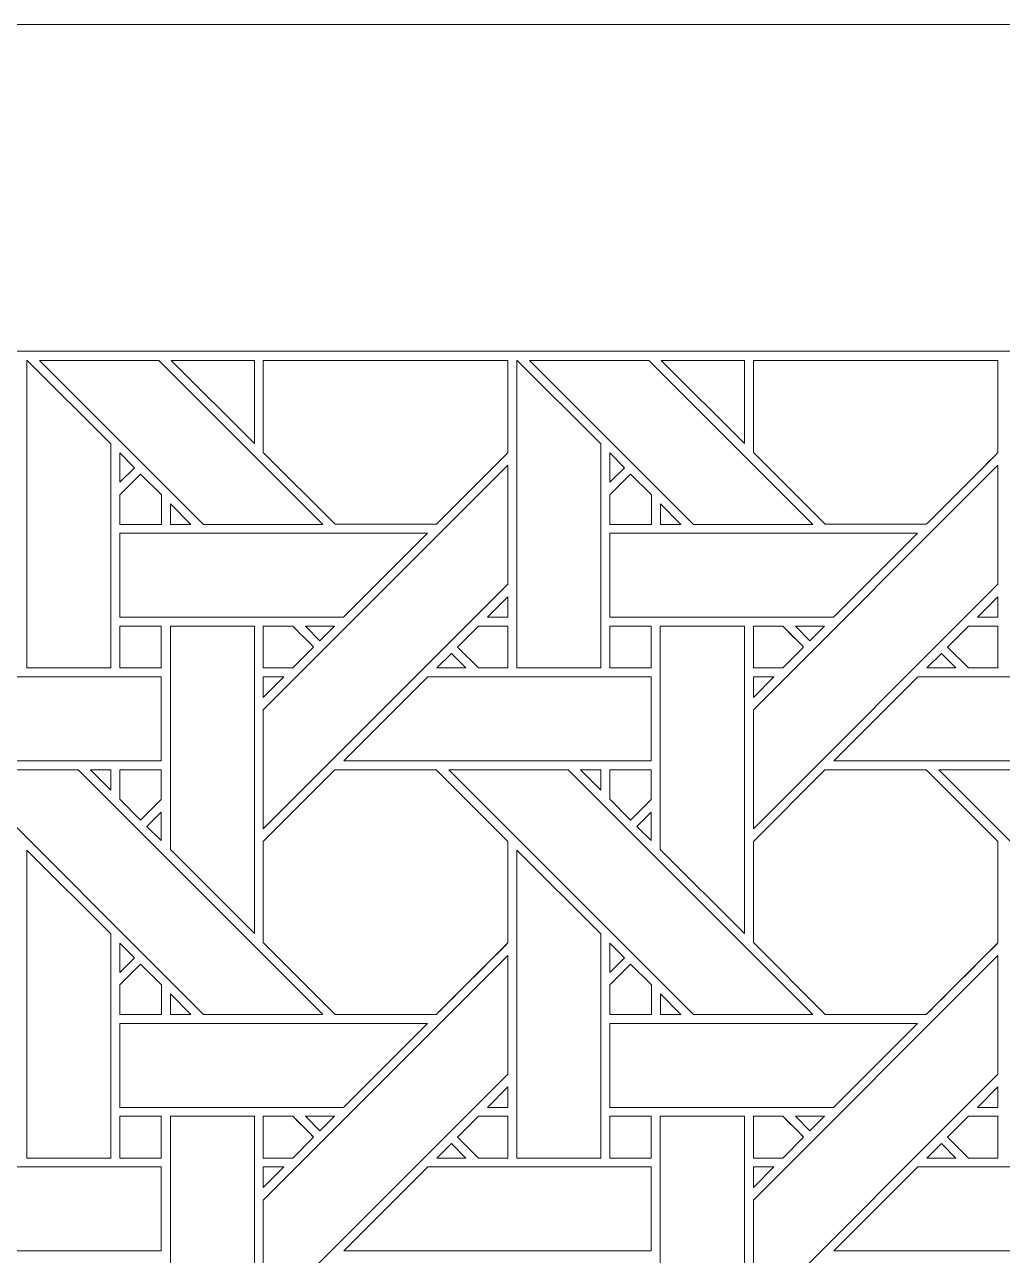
# Model space of a CAD drawing. Header units: inches. Extents: x 7.4 to 17.4, y 4.1 to 14.1.
# Drawn here: x 13.107 to 15, y 11.712 to 14.095 of the extents above; entities that cross this region are included whole.
import ezdxf

# ---------------------------------------------------------------- set-up
doc = ezdxf.new("R2010")
doc.units = ezdxf.units.IN
doc.header["$MEASUREMENT"] = 0
doc.layers.add('Design', color=7, linetype='Continuous', lineweight=0)

msp = doc.modelspace()

# ---------------------------------------------------------------- linework, layer by layer
at = {"layer": 'Design'}
for points, knots in [([(7.3829, 14.0948), (7.3829, 14.0948), (7.3829, 4.0948), (7.3829, 4.0948), (7.3829, 4.0948), (17.3829, 4.0948), (17.3829, 4.0948), (17.3829, 4.0948), (17.3829, 14.0948), (17.3829, 14.0948), (17.3829, 14.0948), (7.3829, 14.0948), (7.3829, 14.0948)], [0, 0, 0, 0, 1, 1, 1, 2, 2, 2, 3, 3, 3, 4, 4, 4, 4]), ([(8.0149, 13.4627), (8.0149, 13.4627), (8.0149, 4.7268), (8.0149, 4.7268), (8.0149, 4.7268), (16.7508, 4.7268), (16.7508, 4.7268), (16.7508, 4.7268), (16.7508, 13.4627), (16.7508, 13.4627), (16.7508, 13.4627), (8.0149, 13.4627), (8.0149, 13.4627)], [0, 0, 0, 0, 1, 1, 1, 2, 2, 2, 3, 3, 3, 4, 4, 4, 4]), ([(13.1116, 13.4448), (13.1116, 13.4448), (13.274, 13.283), (13.274, 13.283), (13.274, 13.283), (13.274, 12.8493), (13.274, 12.8493), (13.274, 12.8493), (13.1112, 12.8493), (13.1112, 12.8493), (13.1112, 12.8493), (13.1112, 13.4448), (13.1112, 13.4448), (13.1112, 13.4448), (13.1116, 13.4448), (13.1116, 13.4448)], [0, 0, 0, 0, 1, 1, 1, 2, 2, 2, 3, 3, 3, 4, 4, 4, 5, 5, 5, 5]), ([(13.6841, 13.1273), (13.6841, 13.1273), (13.4531, 13.1273), (13.4531, 13.1273), (13.4531, 13.1273), (13.1357, 13.4448), (13.1357, 13.4448), (13.1357, 13.4448), (13.3667, 13.4448), (13.3667, 13.4448), (13.3667, 13.4448), (13.6841, 13.1273), (13.6841, 13.1273)], [0, 0, 0, 0, 1, 1, 1, 2, 2, 2, 3, 3, 3, 4, 4, 4, 4]), ([(13.552, 13.4448), (13.552, 13.4448), (13.552, 13.2837), (13.552, 13.2837), (13.552, 13.2837), (13.3909, 13.4448), (13.3909, 13.4448), (13.3909, 13.4448), (13.552, 13.4448), (13.552, 13.4448)], [0, 0, 0, 0, 1, 1, 1, 2, 2, 2, 3, 3, 3, 3]), ([(14.0428, 13.4448), (14.0428, 13.4448), (14.0428, 13.2661), (14.0428, 13.2661), (14.025, 13.2481), (13.9131, 13.1364), (13.9041, 13.1274), (13.9041, 13.1274), (13.7084, 13.1274), (13.7084, 13.1274), (13.7084, 13.1274), (13.5691, 13.2666), (13.5691, 13.2666), (13.5691, 13.2666), (13.5691, 13.4448), (13.5691, 13.4448), (13.5691, 13.4448), (14.0428, 13.4448), (14.0428, 13.4448)], [0, 0, 0, 0, 1, 1, 1, 2, 2, 2, 3, 3, 3, 4, 4, 4, 5, 5, 5, 6, 6, 6, 6]), ([(14.0428, 13.4448), (14.0428, 13.4448), (14.0428, 13.2661), (14.0428, 13.2661), (14.025, 13.2481), (13.9131, 13.1364), (13.9041, 13.1274), (13.9041, 13.1274), (13.7084, 13.1274), (13.7084, 13.1274), (13.7084, 13.1274), (13.5691, 13.2666), (13.5691, 13.2666), (13.5691, 13.2666), (13.5691, 13.4448), (13.5691, 13.4448), (13.5691, 13.4448), (14.0428, 13.4448), (14.0428, 13.4448)], [0, 0, 0, 0, 1, 1, 1, 2, 2, 2, 3, 3, 3, 4, 4, 4, 5, 5, 5, 6, 6, 6, 6]), ([(14.0603, 13.4448), (14.0603, 13.4448), (14.2227, 13.283), (14.2227, 13.283), (14.2227, 13.283), (14.2227, 12.8493), (14.2227, 12.8493), (14.2227, 12.8493), (14.0599, 12.8493), (14.0599, 12.8493), (14.0599, 12.8493), (14.0599, 13.4448), (14.0599, 13.4448), (14.0599, 13.4448), (14.0603, 13.4448), (14.0603, 13.4448)], [0, 0, 0, 0, 1, 1, 1, 2, 2, 2, 3, 3, 3, 4, 4, 4, 5, 5, 5, 5]), ([(14.6329, 13.1273), (14.6329, 13.1273), (14.4018, 13.1273), (14.4018, 13.1273), (14.4018, 13.1273), (14.0844, 13.4448), (14.0844, 13.4448), (14.0844, 13.4448), (14.3154, 13.4448), (14.3154, 13.4448), (14.3154, 13.4448), (14.6329, 13.1273), (14.6329, 13.1273)], [0, 0, 0, 0, 1, 1, 1, 2, 2, 2, 3, 3, 3, 4, 4, 4, 4]), ([(14.5007, 13.4448), (14.5007, 13.4448), (14.5007, 13.2837), (14.5007, 13.2837), (14.5007, 13.2837), (14.3397, 13.4448), (14.3397, 13.4448), (14.3397, 13.4448), (14.5007, 13.4448), (14.5007, 13.4448)], [0, 0, 0, 0, 1, 1, 1, 2, 2, 2, 3, 3, 3, 3]), ([(14.9915, 13.4448), (14.9915, 13.4448), (14.9915, 13.2661), (14.9915, 13.2661), (14.9737, 13.2481), (14.8618, 13.1364), (14.8528, 13.1274), (14.8528, 13.1274), (14.6571, 13.1274), (14.6571, 13.1274), (14.6571, 13.1274), (14.5179, 13.2666), (14.5179, 13.2666), (14.5179, 13.2666), (14.5179, 13.4448), (14.5179, 13.4448), (14.5179, 13.4448), (14.9915, 13.4448), (14.9915, 13.4448)], [0, 0, 0, 0, 1, 1, 1, 2, 2, 2, 3, 3, 3, 4, 4, 4, 5, 5, 5, 6, 6, 6, 6]), ([(14.9915, 13.4448), (14.9915, 13.4448), (14.9915, 13.2661), (14.9915, 13.2661), (14.9738, 13.2482), (14.8619, 13.1365), (14.8528, 13.1274), (14.8528, 13.1274), (14.6571, 13.1274), (14.6571, 13.1274), (14.6571, 13.1274), (14.5179, 13.2666), (14.5179, 13.2666), (14.5179, 13.2666), (14.5179, 13.4448), (14.5179, 13.4448), (14.5179, 13.4448), (14.9915, 13.4448), (14.9915, 13.4448)], [0, 0, 0, 0, 1, 1, 1, 2, 2, 2, 3, 3, 3, 4, 4, 4, 5, 5, 5, 6, 6, 6, 6]), ([(13.2913, 13.2088), (13.2913, 13.2088), (13.2913, 13.2655), (13.2913, 13.2655), (13.2913, 13.2655), (13.3195, 13.2369), (13.3195, 13.2369), (13.3195, 13.2369), (13.2913, 13.2088), (13.2913, 13.2088)], [0, 0, 0, 0, 1, 1, 1, 2, 2, 2, 3, 3, 3, 3]), ([(14.24, 13.2088), (14.24, 13.2088), (14.24, 13.2655), (14.24, 13.2655), (14.24, 13.2655), (14.2682, 13.2369), (14.2682, 13.2369), (14.2682, 13.2369), (14.24, 13.2088), (14.24, 13.2088)], [0, 0, 0, 0, 1, 1, 1, 2, 2, 2, 3, 3, 3, 3]), ([(13.2913, 13.1271), (13.2913, 13.1271), (13.2913, 13.1844), (13.2913, 13.1844), (13.2913, 13.1844), (13.3316, 13.2247), (13.3316, 13.2247), (13.3316, 13.2247), (13.3719, 13.1844), (13.3719, 13.1844), (13.3719, 13.1844), (13.3719, 13.1271), (13.3719, 13.1271), (13.3719, 13.1271), (13.2913, 13.1271), (13.2913, 13.1271)], [0, 0, 0, 0, 1, 1, 1, 2, 2, 2, 3, 3, 3, 4, 4, 4, 5, 5, 5, 5]), ([(13.3316, 13.2247), (13.3316, 13.2247), (13.3719, 13.1844), (13.3719, 13.1844), (13.3719, 13.1844), (13.3719, 13.1271), (13.3719, 13.1271), (13.3719, 13.1271), (13.2913, 13.1271), (13.2913, 13.1271), (13.2913, 13.1271), (13.2913, 13.1844), (13.2913, 13.1844), (13.2913, 13.1844), (13.3316, 13.2247), (13.3316, 13.2247)], [0, 0, 0, 0, 1, 1, 1, 2, 2, 2, 3, 3, 3, 4, 4, 4, 5, 5, 5, 5]), ([(14.0428, 13.0116), (14.0428, 13.0116), (13.5691, 12.5379), (13.5691, 12.5379), (13.5691, 12.5379), (13.5691, 12.768), (13.5691, 12.768), (13.5691, 12.768), (14.0428, 13.2416), (14.0428, 13.2416), (14.0428, 13.2416), (14.0428, 13.0116), (14.0428, 13.0116)], [0, 0, 0, 0, 1, 1, 1, 2, 2, 2, 3, 3, 3, 4, 4, 4, 4]), ([(14.24, 13.1271), (14.24, 13.1271), (14.24, 13.1844), (14.24, 13.1844), (14.24, 13.1844), (14.2803, 13.2247), (14.2803, 13.2247), (14.2803, 13.2247), (14.3207, 13.1844), (14.3207, 13.1844), (14.3207, 13.1844), (14.3207, 13.1271), (14.3207, 13.1271), (14.3207, 13.1271), (14.24, 13.1271), (14.24, 13.1271)], [0, 0, 0, 0, 1, 1, 1, 2, 2, 2, 3, 3, 3, 4, 4, 4, 5, 5, 5, 5]), ([(14.2803, 13.2247), (14.2803, 13.2247), (14.3207, 13.1844), (14.3207, 13.1844), (14.3207, 13.1844), (14.3207, 13.1271), (14.3207, 13.1271), (14.3207, 13.1271), (14.24, 13.1271), (14.24, 13.1271), (14.24, 13.1271), (14.24, 13.1844), (14.24, 13.1844), (14.24, 13.1844), (14.2803, 13.2247), (14.2803, 13.2247)], [0, 0, 0, 0, 1, 1, 1, 2, 2, 2, 3, 3, 3, 4, 4, 4, 5, 5, 5, 5]), ([(14.9915, 13.0116), (14.9915, 13.0116), (14.5179, 12.5379), (14.5179, 12.5379), (14.5179, 12.5379), (14.5179, 12.768), (14.5179, 12.768), (14.5179, 12.768), (14.9915, 13.2416), (14.9915, 13.2416), (14.9915, 13.2416), (14.9915, 13.0116), (14.9915, 13.0116)], [0, 0, 0, 0, 1, 1, 1, 2, 2, 2, 3, 3, 3, 4, 4, 4, 4]), ([(13.3892, 13.1273), (13.3892, 13.1273), (13.3892, 13.1671), (13.3892, 13.1671), (13.3892, 13.1671), (13.4289, 13.1273), (13.4289, 13.1273), (13.4289, 13.1273), (13.3892, 13.1273), (13.3892, 13.1273)], [0, 0, 0, 0, 1, 1, 1, 2, 2, 2, 3, 3, 3, 3]), ([(14.3379, 13.1273), (14.3379, 13.1273), (14.3379, 13.1671), (14.3379, 13.1671), (14.3379, 13.1671), (14.3776, 13.1273), (14.3776, 13.1273), (14.3776, 13.1273), (14.3379, 13.1273), (14.3379, 13.1273)], [0, 0, 0, 0, 1, 1, 1, 2, 2, 2, 3, 3, 3, 3]), ([(13.887, 13.1101), (13.887, 13.1101), (13.7242, 12.9474), (13.7242, 12.9474), (13.7242, 12.9474), (13.2913, 12.9474), (13.2913, 12.9474), (13.2913, 12.9474), (13.2913, 13.1101), (13.2913, 13.1101), (13.2913, 13.1101), (13.887, 13.1101), (13.887, 13.1101)], [0, 0, 0, 0, 1, 1, 1, 2, 2, 2, 3, 3, 3, 4, 4, 4, 4]), ([(14.8357, 13.1101), (14.8357, 13.1101), (14.673, 12.9474), (14.673, 12.9474), (14.673, 12.9474), (14.24, 12.9474), (14.24, 12.9474), (14.24, 12.9474), (14.24, 13.1101), (14.24, 13.1101), (14.24, 13.1101), (14.8357, 13.1101), (14.8357, 13.1101)], [0, 0, 0, 0, 1, 1, 1, 2, 2, 2, 3, 3, 3, 4, 4, 4, 4]), ([(14.003, 12.9474), (14.003, 12.9474), (14.0428, 12.9872), (14.0428, 12.9872), (14.0428, 12.9872), (14.0428, 12.9474), (14.0428, 12.9474), (14.0428, 12.9474), (14.003, 12.9474), (14.003, 12.9474)], [0, 0, 0, 0, 1, 1, 1, 2, 2, 2, 3, 3, 3, 3]), ([(14.9517, 12.9474), (14.9517, 12.9474), (14.9915, 12.9872), (14.9915, 12.9872), (14.9915, 12.9872), (14.9915, 12.9474), (14.9915, 12.9474), (14.9915, 12.9474), (14.9517, 12.9474), (14.9517, 12.9474)], [0, 0, 0, 0, 1, 1, 1, 2, 2, 2, 3, 3, 3, 3]), ([(13.2913, 12.8494), (13.2913, 12.8494), (13.2913, 12.9301), (13.2913, 12.9301), (13.2913, 12.9301), (13.3715, 12.9301), (13.3715, 12.9301), (13.3715, 12.9301), (13.3715, 12.8494), (13.3715, 12.8494), (13.3715, 12.8494), (13.2913, 12.8494), (13.2913, 12.8494)], [0, 0, 0, 0, 1, 1, 1, 2, 2, 2, 3, 3, 3, 4, 4, 4, 4]), ([(13.3715, 12.9301), (13.3715, 12.9301), (13.3715, 12.8494), (13.3715, 12.8494), (13.3715, 12.8494), (13.2913, 12.8494), (13.2913, 12.8494), (13.2913, 12.8494), (13.2913, 12.9301), (13.2913, 12.9301), (13.2913, 12.9301), (13.3715, 12.9301), (13.3715, 12.9301)], [0, 0, 0, 0, 1, 1, 1, 2, 2, 2, 3, 3, 3, 4, 4, 4, 4]), ([(13.3891, 12.4979), (13.3891, 12.4979), (13.3891, 12.9301), (13.3891, 12.9301), (13.3891, 12.9301), (13.552, 12.9301), (13.552, 12.9301), (13.552, 12.9301), (13.552, 12.335), (13.552, 12.335), (13.552, 12.335), (13.3891, 12.4979), (13.3891, 12.4979)], [0, 0, 0, 0, 1, 1, 1, 2, 2, 2, 3, 3, 3, 4, 4, 4, 4]), ([(13.5691, 12.8494), (13.5691, 12.8494), (13.5691, 12.9301), (13.5691, 12.9301), (13.5691, 12.9301), (13.6262, 12.9301), (13.6262, 12.9301), (13.6313, 12.925), (13.6621, 12.8942), (13.6665, 12.8898), (13.6665, 12.8898), (13.6261, 12.8494), (13.6261, 12.8494), (13.6261, 12.8494), (13.5691, 12.8494), (13.5691, 12.8494)], [0, 0, 0, 0, 1, 1, 1, 2, 2, 2, 3, 3, 3, 4, 4, 4, 5, 5, 5, 5]), ([(13.6665, 12.8898), (13.6665, 12.8898), (13.6261, 12.8494), (13.6261, 12.8494), (13.6261, 12.8494), (13.5691, 12.8494), (13.5691, 12.8494), (13.5691, 12.8494), (13.5691, 12.9301), (13.5691, 12.9301), (13.5691, 12.9301), (13.6262, 12.9301), (13.6262, 12.9301), (13.6313, 12.925), (13.6621, 12.8942), (13.6665, 12.8898)], [0, 0, 0, 0, 1, 1, 1, 2, 2, 2, 3, 3, 3, 4, 4, 4, 5, 5, 5, 5]), ([(13.6505, 12.9301), (13.6505, 12.9301), (13.707, 12.9301), (13.707, 12.9301), (13.707, 12.9301), (13.6787, 12.9019), (13.6787, 12.9019), (13.6787, 12.9019), (13.6505, 12.9301), (13.6505, 12.9301)], [0, 0, 0, 0, 1, 1, 1, 2, 2, 2, 3, 3, 3, 3]), ([(13.9857, 12.8494), (13.9857, 12.8494), (13.9453, 12.8897), (13.9453, 12.8897), (13.9453, 12.8897), (13.9858, 12.9302), (13.9858, 12.9302), (13.9858, 12.9302), (14.0428, 12.9302), (14.0428, 12.9302), (14.0428, 12.9302), (14.0428, 12.8494), (14.0428, 12.8494), (14.0428, 12.8494), (13.9857, 12.8494), (13.9857, 12.8494)], [0, 0, 0, 0, 1, 1, 1, 2, 2, 2, 3, 3, 3, 4, 4, 4, 5, 5, 5, 5]), ([(14.0428, 12.9302), (14.0428, 12.9302), (14.0428, 12.8494), (14.0428, 12.8494), (14.0428, 12.8494), (13.9857, 12.8494), (13.9857, 12.8494), (13.9857, 12.8494), (13.9453, 12.8897), (13.9453, 12.8897), (13.9453, 12.8897), (13.9858, 12.9302), (13.9858, 12.9302), (13.9858, 12.9302), (14.0428, 12.9302), (14.0428, 12.9302)], [0, 0, 0, 0, 1, 1, 1, 2, 2, 2, 3, 3, 3, 4, 4, 4, 5, 5, 5, 5]), ([(14.24, 12.8494), (14.24, 12.8494), (14.24, 12.9301), (14.24, 12.9301), (14.24, 12.9301), (14.3203, 12.9301), (14.3203, 12.9301), (14.3203, 12.9301), (14.3203, 12.8494), (14.3203, 12.8494), (14.3203, 12.8494), (14.24, 12.8494), (14.24, 12.8494)], [0, 0, 0, 0, 1, 1, 1, 2, 2, 2, 3, 3, 3, 4, 4, 4, 4]), ([(14.24, 12.8494), (14.24, 12.8494), (14.24, 12.9301), (14.24, 12.9301), (14.24, 12.9301), (14.3203, 12.9301), (14.3203, 12.9301), (14.3203, 12.9301), (14.3203, 12.8494), (14.3203, 12.8494), (14.3203, 12.8494), (14.24, 12.8494), (14.24, 12.8494)], [0, 0, 0, 0, 1, 1, 1, 2, 2, 2, 3, 3, 3, 4, 4, 4, 4]), ([(14.3378, 12.4979), (14.3378, 12.4979), (14.3378, 12.9301), (14.3378, 12.9301), (14.3378, 12.9301), (14.5007, 12.9301), (14.5007, 12.9301), (14.5007, 12.9301), (14.5007, 12.335), (14.5007, 12.335), (14.5007, 12.335), (14.3378, 12.4979), (14.3378, 12.4979)], [0, 0, 0, 0, 1, 1, 1, 2, 2, 2, 3, 3, 3, 4, 4, 4, 4]), ([(14.5179, 12.8494), (14.5179, 12.8494), (14.5179, 12.9301), (14.5179, 12.9301), (14.5179, 12.9301), (14.5749, 12.9301), (14.5749, 12.9301), (14.5801, 12.925), (14.6108, 12.8942), (14.6153, 12.8898), (14.6153, 12.8898), (14.5748, 12.8494), (14.5748, 12.8494), (14.5748, 12.8494), (14.5179, 12.8494), (14.5179, 12.8494)], [0, 0, 0, 0, 1, 1, 1, 2, 2, 2, 3, 3, 3, 4, 4, 4, 5, 5, 5, 5]), ([(14.6153, 12.8898), (14.6153, 12.8898), (14.5748, 12.8494), (14.5748, 12.8494), (14.5748, 12.8494), (14.5179, 12.8494), (14.5179, 12.8494), (14.5179, 12.8494), (14.5179, 12.9301), (14.5179, 12.9301), (14.5179, 12.9301), (14.5749, 12.9301), (14.5749, 12.9301), (14.58, 12.9251), (14.6107, 12.8943), (14.6153, 12.8898)], [0, 0, 0, 0, 1, 1, 1, 2, 2, 2, 3, 3, 3, 4, 4, 4, 5, 5, 5, 5]), ([(14.5993, 12.9301), (14.5993, 12.9301), (14.6557, 12.9301), (14.6557, 12.9301), (14.6557, 12.9301), (14.6275, 12.9019), (14.6275, 12.9019), (14.6275, 12.9019), (14.5993, 12.9301), (14.5993, 12.9301)], [0, 0, 0, 0, 1, 1, 1, 2, 2, 2, 3, 3, 3, 3]), ([(14.9344, 12.8494), (14.9344, 12.8494), (14.8941, 12.8897), (14.8941, 12.8897), (14.8941, 12.8897), (14.9345, 12.9302), (14.9345, 12.9302), (14.9345, 12.9302), (14.9915, 12.9302), (14.9915, 12.9302), (14.9915, 12.9302), (14.9915, 12.8494), (14.9915, 12.8494), (14.9915, 12.8494), (14.9344, 12.8494), (14.9344, 12.8494)], [0, 0, 0, 0, 1, 1, 1, 2, 2, 2, 3, 3, 3, 4, 4, 4, 5, 5, 5, 5]), ([(14.9915, 12.9302), (14.9915, 12.9302), (14.9915, 12.8494), (14.9915, 12.8494), (14.9915, 12.8494), (14.9344, 12.8494), (14.9344, 12.8494), (14.9344, 12.8494), (14.8941, 12.8897), (14.8941, 12.8897), (14.8941, 12.8897), (14.9345, 12.9302), (14.9345, 12.9302), (14.9345, 12.9302), (14.9915, 12.9302), (14.9915, 12.9302)], [0, 0, 0, 0, 1, 1, 1, 2, 2, 2, 3, 3, 3, 4, 4, 4, 5, 5, 5, 5]), ([(13.9615, 12.8493), (13.9615, 12.8493), (13.905, 12.8493), (13.905, 12.8493), (13.905, 12.8493), (13.9332, 12.8776), (13.9332, 12.8776), (13.9332, 12.8776), (13.9615, 12.8493), (13.9615, 12.8493)], [0, 0, 0, 0, 1, 1, 1, 2, 2, 2, 3, 3, 3, 3]), ([(14.9102, 12.8493), (14.9102, 12.8493), (14.8537, 12.8493), (14.8537, 12.8493), (14.8537, 12.8493), (14.8819, 12.8776), (14.8819, 12.8776), (14.8819, 12.8776), (14.9102, 12.8493), (14.9102, 12.8493)], [0, 0, 0, 0, 1, 1, 1, 2, 2, 2, 3, 3, 3, 3]), ([(13.3715, 12.8322), (13.3715, 12.8322), (13.3715, 12.6694), (13.3715, 12.6694), (13.3715, 12.6694), (12.7762, 12.6694), (12.7762, 12.6694), (12.7762, 12.6694), (12.9391, 12.8322), (12.9391, 12.8322), (12.9391, 12.8322), (13.3715, 12.8322), (13.3715, 12.8322)], [0, 0, 0, 0, 1, 1, 1, 2, 2, 2, 3, 3, 3, 4, 4, 4, 4]), ([(13.609, 12.8322), (13.609, 12.8322), (13.5691, 12.7924), (13.5691, 12.7924), (13.5691, 12.7924), (13.5691, 12.8322), (13.5691, 12.8322), (13.5691, 12.8322), (13.609, 12.8322), (13.609, 12.8322)], [0, 0, 0, 0, 1, 1, 1, 2, 2, 2, 3, 3, 3, 3]), ([(14.3203, 12.8322), (14.3203, 12.8322), (14.3203, 12.6694), (14.3203, 12.6694), (14.3203, 12.6694), (13.725, 12.6694), (13.725, 12.6694), (13.725, 12.6694), (13.8878, 12.8322), (13.8878, 12.8322), (13.8878, 12.8322), (14.3203, 12.8322), (14.3203, 12.8322)], [0, 0, 0, 0, 1, 1, 1, 2, 2, 2, 3, 3, 3, 4, 4, 4, 4]), ([(14.5577, 12.8322), (14.5577, 12.8322), (14.5179, 12.7924), (14.5179, 12.7924), (14.5179, 12.7924), (14.5179, 12.8322), (14.5179, 12.8322), (14.5179, 12.8322), (14.5577, 12.8322), (14.5577, 12.8322)], [0, 0, 0, 0, 1, 1, 1, 2, 2, 2, 3, 3, 3, 3]), ([(15.269, 12.8322), (15.269, 12.8322), (15.269, 12.6694), (15.269, 12.6694), (15.269, 12.6694), (14.6737, 12.6694), (14.6737, 12.6694), (14.6737, 12.6694), (14.8365, 12.8322), (14.8365, 12.8322), (14.8365, 12.8322), (15.269, 12.8322), (15.269, 12.8322)], [0, 0, 0, 0, 1, 1, 1, 2, 2, 2, 3, 3, 3, 4, 4, 4, 4]), ([(13.6841, 12.1786), (13.6841, 12.1786), (13.4531, 12.1786), (13.4531, 12.1786), (13.4531, 12.1786), (12.9795, 12.6522), (12.9795, 12.6522), (12.9795, 12.6522), (13.2105, 12.6522), (13.2105, 12.6522), (13.2105, 12.6522), (13.6841, 12.1786), (13.6841, 12.1786)], [0, 0, 0, 0, 1, 1, 1, 2, 2, 2, 3, 3, 3, 4, 4, 4, 4]), ([(13.2346, 12.6522), (13.2346, 12.6522), (13.2741, 12.6522), (13.2741, 12.6522), (13.2741, 12.6522), (13.2741, 12.6124), (13.2741, 12.6124), (13.2741, 12.6124), (13.2346, 12.6522), (13.2346, 12.6522)], [0, 0, 0, 0, 1, 1, 1, 2, 2, 2, 3, 3, 3, 3]), ([(13.3715, 12.6523), (13.3715, 12.6523), (13.3715, 12.5947), (13.3715, 12.5947), (13.3715, 12.5947), (13.3316, 12.5547), (13.3316, 12.5547), (13.3316, 12.5547), (13.2913, 12.5951), (13.2913, 12.5951), (13.2913, 12.5951), (13.2913, 12.6523), (13.2913, 12.6523), (13.2913, 12.6523), (13.3715, 12.6523), (13.3715, 12.6523)], [0, 0, 0, 0, 1, 1, 1, 2, 2, 2, 3, 3, 3, 4, 4, 4, 5, 5, 5, 5]), ([(13.3715, 12.5947), (13.3715, 12.5947), (13.3316, 12.5547), (13.3316, 12.5547), (13.3316, 12.5547), (13.2913, 12.5951), (13.2913, 12.5951), (13.2913, 12.5951), (13.2913, 12.6523), (13.2913, 12.6523), (13.2913, 12.6523), (13.3715, 12.6523), (13.3715, 12.6523), (13.3715, 12.6523), (13.3715, 12.5947), (13.3715, 12.5947)], [0, 0, 0, 0, 1, 1, 1, 2, 2, 2, 3, 3, 3, 4, 4, 4, 5, 5, 5, 5]), ([(13.7078, 12.6523), (13.7078, 12.6523), (13.904, 12.6523), (13.904, 12.6523), (13.904, 12.6523), (14.0428, 12.5135), (14.0428, 12.5135), (14.0428, 12.5135), (14.0428, 12.3173), (14.0428, 12.3173), (14.025, 12.2994), (13.9131, 12.1876), (13.9041, 12.1786), (13.9041, 12.1786), (13.7084, 12.1786), (13.7084, 12.1786), (13.7084, 12.1786), (13.5691, 12.3179), (13.5691, 12.3179), (13.5691, 12.3179), (13.5691, 12.5135), (13.5691, 12.5135), (13.5691, 12.5135), (13.7078, 12.6523), (13.7078, 12.6523)], [0, 0, 0, 0, 1, 1, 1, 2, 2, 2, 3, 3, 3, 4, 4, 4, 5, 5, 5, 6, 6, 6, 7, 7, 7, 8, 8, 8, 8]), ([(14.0428, 12.5135), (14.0428, 12.5135), (14.0428, 12.3173), (14.0428, 12.3173), (14.0246, 12.299), (13.9128, 12.1874), (13.9041, 12.1786), (13.9041, 12.1786), (13.7084, 12.1786), (13.7084, 12.1786), (13.7084, 12.1786), (13.5691, 12.3179), (13.5691, 12.3179), (13.5691, 12.3179), (13.5691, 12.5135), (13.5691, 12.5135), (13.5691, 12.5135), (13.7078, 12.6523), (13.7078, 12.6523), (13.7078, 12.6523), (13.904, 12.6523), (13.904, 12.6523), (13.904, 12.6523), (14.0428, 12.5135), (14.0428, 12.5135)], [0, 0, 0, 0, 1, 1, 1, 2, 2, 2, 3, 3, 3, 4, 4, 4, 5, 5, 5, 6, 6, 6, 7, 7, 7, 8, 8, 8, 8]), ([(14.6329, 12.1786), (14.6329, 12.1786), (14.4018, 12.1786), (14.4018, 12.1786), (14.4018, 12.1786), (13.9283, 12.6522), (13.9283, 12.6522), (13.9283, 12.6522), (14.1592, 12.6522), (14.1592, 12.6522), (14.1592, 12.6522), (14.6329, 12.1786), (14.6329, 12.1786)], [0, 0, 0, 0, 1, 1, 1, 2, 2, 2, 3, 3, 3, 4, 4, 4, 4]), ([(14.1833, 12.6522), (14.1833, 12.6522), (14.2228, 12.6522), (14.2228, 12.6522), (14.2228, 12.6522), (14.2228, 12.6124), (14.2228, 12.6124), (14.2228, 12.6124), (14.1833, 12.6522), (14.1833, 12.6522)], [0, 0, 0, 0, 1, 1, 1, 2, 2, 2, 3, 3, 3, 3]), ([(14.3203, 12.6523), (14.3203, 12.6523), (14.3203, 12.5947), (14.3203, 12.5947), (14.3203, 12.5947), (14.2803, 12.5547), (14.2803, 12.5547), (14.2803, 12.5547), (14.24, 12.5951), (14.24, 12.5951), (14.24, 12.5951), (14.24, 12.6523), (14.24, 12.6523), (14.24, 12.6523), (14.3203, 12.6523), (14.3203, 12.6523)], [0, 0, 0, 0, 1, 1, 1, 2, 2, 2, 3, 3, 3, 4, 4, 4, 5, 5, 5, 5]), ([(14.2803, 12.5547), (14.2803, 12.5547), (14.24, 12.5951), (14.24, 12.5951), (14.24, 12.5951), (14.24, 12.6523), (14.24, 12.6523), (14.24, 12.6523), (14.3203, 12.6523), (14.3203, 12.6523), (14.3203, 12.6523), (14.3203, 12.5947), (14.3203, 12.5947), (14.3203, 12.5947), (14.2803, 12.5547), (14.2803, 12.5547)], [0, 0, 0, 0, 1, 1, 1, 2, 2, 2, 3, 3, 3, 4, 4, 4, 5, 5, 5, 5]), ([(14.6566, 12.6523), (14.6566, 12.6523), (14.8528, 12.6523), (14.8528, 12.6523), (14.8528, 12.6523), (14.9915, 12.5135), (14.9915, 12.5135), (14.9915, 12.5135), (14.9915, 12.3173), (14.9915, 12.3173), (14.9737, 12.2994), (14.8618, 12.1876), (14.8528, 12.1786), (14.8528, 12.1786), (14.6571, 12.1786), (14.6571, 12.1786), (14.6571, 12.1786), (14.5179, 12.3179), (14.5179, 12.3179), (14.5179, 12.3179), (14.5179, 12.5135), (14.5179, 12.5135), (14.5179, 12.5135), (14.6566, 12.6523), (14.6566, 12.6523)], [0, 0, 0, 0, 1, 1, 1, 2, 2, 2, 3, 3, 3, 4, 4, 4, 5, 5, 5, 6, 6, 6, 7, 7, 7, 8, 8, 8, 8]), ([(14.9915, 12.5135), (14.9915, 12.5135), (14.9915, 12.3173), (14.9915, 12.3173), (14.9734, 12.2991), (14.8616, 12.1874), (14.8528, 12.1786), (14.8528, 12.1786), (14.6571, 12.1786), (14.6571, 12.1786), (14.6571, 12.1786), (14.5179, 12.3179), (14.5179, 12.3179), (14.5179, 12.3179), (14.5179, 12.5135), (14.5179, 12.5135), (14.5179, 12.5135), (14.6566, 12.6523), (14.6566, 12.6523), (14.6566, 12.6523), (14.8528, 12.6523), (14.8528, 12.6523), (14.8528, 12.6523), (14.9915, 12.5135), (14.9915, 12.5135)], [0, 0, 0, 0, 1, 1, 1, 2, 2, 2, 3, 3, 3, 4, 4, 4, 5, 5, 5, 6, 6, 6, 7, 7, 7, 8, 8, 8, 8]), ([(15.5816, 12.1786), (15.5816, 12.1786), (15.3506, 12.1786), (15.3506, 12.1786), (15.3506, 12.1786), (14.877, 12.6522), (14.877, 12.6522), (14.877, 12.6522), (15.1079, 12.6522), (15.1079, 12.6522), (15.1079, 12.6522), (15.5816, 12.1786), (15.5816, 12.1786)], [0, 0, 0, 0, 1, 1, 1, 2, 2, 2, 3, 3, 3, 4, 4, 4, 4]), ([(13.3715, 12.5704), (13.3715, 12.5704), (13.3715, 12.5152), (13.3715, 12.5152), (13.3715, 12.5152), (13.3438, 12.5426), (13.3438, 12.5426), (13.3438, 12.5426), (13.3715, 12.5704), (13.3715, 12.5704)], [0, 0, 0, 0, 1, 1, 1, 2, 2, 2, 3, 3, 3, 3]), ([(14.3203, 12.5704), (14.3203, 12.5704), (14.3203, 12.5152), (14.3203, 12.5152), (14.3203, 12.5152), (14.2925, 12.5426), (14.2925, 12.5426), (14.2925, 12.5426), (14.3203, 12.5704), (14.3203, 12.5704)], [0, 0, 0, 0, 1, 1, 1, 2, 2, 2, 3, 3, 3, 3]), ([(13.1112, 11.9006), (13.1112, 11.9006), (13.1112, 12.4964), (13.1112, 12.4964), (13.1112, 12.4964), (13.274, 12.3343), (13.274, 12.3343), (13.274, 12.3343), (13.274, 11.9006), (13.274, 11.9006), (13.274, 11.9006), (13.1112, 11.9006), (13.1112, 11.9006)], [0, 0, 0, 0, 1, 1, 1, 2, 2, 2, 3, 3, 3, 4, 4, 4, 4]), ([(14.0599, 11.9006), (14.0599, 11.9006), (14.0599, 12.4964), (14.0599, 12.4964), (14.0599, 12.4964), (14.2227, 12.3343), (14.2227, 12.3343), (14.2227, 12.3343), (14.2227, 11.9006), (14.2227, 11.9006), (14.2227, 11.9006), (14.0599, 11.9006), (14.0599, 11.9006)], [0, 0, 0, 0, 1, 1, 1, 2, 2, 2, 3, 3, 3, 4, 4, 4, 4]), ([(13.2913, 12.26), (13.2913, 12.26), (13.2913, 12.3168), (13.2913, 12.3168), (13.2913, 12.3168), (13.3195, 12.2882), (13.3195, 12.2882), (13.3195, 12.2882), (13.2913, 12.26), (13.2913, 12.26)], [0, 0, 0, 0, 1, 1, 1, 2, 2, 2, 3, 3, 3, 3]), ([(14.24, 12.26), (14.24, 12.26), (14.24, 12.3168), (14.24, 12.3168), (14.24, 12.3168), (14.2682, 12.2882), (14.2682, 12.2882), (14.2682, 12.2882), (14.24, 12.26), (14.24, 12.26)], [0, 0, 0, 0, 1, 1, 1, 2, 2, 2, 3, 3, 3, 3]), ([(13.2913, 12.1784), (13.2913, 12.1784), (13.2913, 12.2357), (13.2913, 12.2357), (13.2913, 12.2357), (13.3316, 12.276), (13.3316, 12.276), (13.3316, 12.276), (13.3719, 12.2357), (13.3719, 12.2357), (13.3719, 12.2357), (13.3719, 12.1784), (13.3719, 12.1784), (13.3719, 12.1784), (13.2913, 12.1784), (13.2913, 12.1784)], [0, 0, 0, 0, 1, 1, 1, 2, 2, 2, 3, 3, 3, 4, 4, 4, 5, 5, 5, 5]), ([(13.3316, 12.276), (13.3316, 12.276), (13.3719, 12.2357), (13.3719, 12.2357), (13.3719, 12.2357), (13.3719, 12.1784), (13.3719, 12.1784), (13.3719, 12.1784), (13.2913, 12.1784), (13.2913, 12.1784), (13.2913, 12.1784), (13.2913, 12.2357), (13.2913, 12.2357), (13.2913, 12.2357), (13.3316, 12.276), (13.3316, 12.276)], [0, 0, 0, 0, 1, 1, 1, 2, 2, 2, 3, 3, 3, 4, 4, 4, 5, 5, 5, 5]), ([(14.0428, 12.0628), (14.0428, 12.0628), (13.5691, 11.5892), (13.5691, 11.5892), (13.5691, 11.5892), (13.5691, 11.8193), (13.5691, 11.8193), (13.5691, 11.8193), (14.0428, 12.2929), (14.0428, 12.2929), (14.0428, 12.2929), (14.0428, 12.0628), (14.0428, 12.0628)], [0, 0, 0, 0, 1, 1, 1, 2, 2, 2, 3, 3, 3, 4, 4, 4, 4]), ([(14.24, 12.1784), (14.24, 12.1784), (14.24, 12.2357), (14.24, 12.2357), (14.24, 12.2357), (14.2803, 12.276), (14.2803, 12.276), (14.2803, 12.276), (14.3207, 12.2357), (14.3207, 12.2357), (14.3207, 12.2357), (14.3207, 12.1784), (14.3207, 12.1784), (14.3207, 12.1784), (14.24, 12.1784), (14.24, 12.1784)], [0, 0, 0, 0, 1, 1, 1, 2, 2, 2, 3, 3, 3, 4, 4, 4, 5, 5, 5, 5]), ([(14.2803, 12.276), (14.2803, 12.276), (14.3207, 12.2357), (14.3207, 12.2357), (14.3207, 12.2357), (14.3207, 12.1784), (14.3207, 12.1784), (14.3207, 12.1784), (14.24, 12.1784), (14.24, 12.1784), (14.24, 12.1784), (14.24, 12.2357), (14.24, 12.2357), (14.24, 12.2357), (14.2803, 12.276), (14.2803, 12.276)], [0, 0, 0, 0, 1, 1, 1, 2, 2, 2, 3, 3, 3, 4, 4, 4, 5, 5, 5, 5]), ([(14.9915, 12.0628), (14.9915, 12.0628), (14.5179, 11.5892), (14.5179, 11.5892), (14.5179, 11.5892), (14.5179, 11.8193), (14.5179, 11.8193), (14.5179, 11.8193), (14.9915, 12.2929), (14.9915, 12.2929), (14.9915, 12.2929), (14.9915, 12.0628), (14.9915, 12.0628)], [0, 0, 0, 0, 1, 1, 1, 2, 2, 2, 3, 3, 3, 4, 4, 4, 4]), ([(13.3892, 12.1786), (13.3892, 12.1786), (13.3892, 12.2184), (13.3892, 12.2184), (13.3892, 12.2184), (13.4289, 12.1786), (13.4289, 12.1786), (13.4289, 12.1786), (13.3892, 12.1786), (13.3892, 12.1786)], [0, 0, 0, 0, 1, 1, 1, 2, 2, 2, 3, 3, 3, 3]), ([(14.3379, 12.1786), (14.3379, 12.1786), (14.3379, 12.2184), (14.3379, 12.2184), (14.3379, 12.2184), (14.3776, 12.1786), (14.3776, 12.1786), (14.3776, 12.1786), (14.3379, 12.1786), (14.3379, 12.1786)], [0, 0, 0, 0, 1, 1, 1, 2, 2, 2, 3, 3, 3, 3]), ([(13.887, 12.1613), (13.887, 12.1613), (13.7242, 11.9986), (13.7242, 11.9986), (13.7242, 11.9986), (13.2913, 11.9986), (13.2913, 11.9986), (13.2913, 11.9986), (13.2913, 12.1613), (13.2913, 12.1613), (13.2913, 12.1613), (13.887, 12.1613), (13.887, 12.1613)], [0, 0, 0, 0, 1, 1, 1, 2, 2, 2, 3, 3, 3, 4, 4, 4, 4]), ([(14.8357, 12.1613), (14.8357, 12.1613), (14.673, 11.9986), (14.673, 11.9986), (14.673, 11.9986), (14.24, 11.9986), (14.24, 11.9986), (14.24, 11.9986), (14.24, 12.1613), (14.24, 12.1613), (14.24, 12.1613), (14.8357, 12.1613), (14.8357, 12.1613)], [0, 0, 0, 0, 1, 1, 1, 2, 2, 2, 3, 3, 3, 4, 4, 4, 4]), ([(14.003, 11.9987), (14.003, 11.9987), (14.0428, 12.0384), (14.0428, 12.0384), (14.0428, 12.0384), (14.0428, 11.9987), (14.0428, 11.9987), (14.0428, 11.9987), (14.003, 11.9987), (14.003, 11.9987)], [0, 0, 0, 0, 1, 1, 1, 2, 2, 2, 3, 3, 3, 3]), ([(14.9517, 11.9987), (14.9517, 11.9987), (14.9915, 12.0384), (14.9915, 12.0384), (14.9915, 12.0384), (14.9915, 11.9987), (14.9915, 11.9987), (14.9915, 11.9987), (14.9517, 11.9987), (14.9517, 11.9987)], [0, 0, 0, 0, 1, 1, 1, 2, 2, 2, 3, 3, 3, 3]), ([(13.2913, 11.9814), (13.2913, 11.9814), (13.3715, 11.9814), (13.3715, 11.9814), (13.3715, 11.9814), (13.3715, 11.9006), (13.3715, 11.9006), (13.3715, 11.9006), (13.2913, 11.9006), (13.2913, 11.9006), (13.2913, 11.9006), (13.2913, 11.9814), (13.2913, 11.9814)], [0, 0, 0, 0, 1, 1, 1, 2, 2, 2, 3, 3, 3, 4, 4, 4, 4]), ([(13.3715, 11.9814), (13.3715, 11.9814), (13.3715, 11.9006), (13.3715, 11.9006), (13.3715, 11.9006), (13.2913, 11.9006), (13.2913, 11.9006), (13.2913, 11.9006), (13.2913, 11.9814), (13.2913, 11.9814), (13.2913, 11.9814), (13.3715, 11.9814), (13.3715, 11.9814)], [0, 0, 0, 0, 1, 1, 1, 2, 2, 2, 3, 3, 3, 4, 4, 4, 4]), ([(13.3891, 11.5492), (13.3891, 11.5492), (13.3891, 11.9814), (13.3891, 11.9814), (13.3891, 11.9814), (13.552, 11.9814), (13.552, 11.9814), (13.552, 11.9814), (13.552, 11.3863), (13.552, 11.3863), (13.552, 11.3863), (13.3891, 11.5492), (13.3891, 11.5492)], [0, 0, 0, 0, 1, 1, 1, 2, 2, 2, 3, 3, 3, 4, 4, 4, 4]), ([(13.6262, 11.9814), (13.6313, 11.9763), (13.6621, 11.9455), (13.6665, 11.9411), (13.6665, 11.9411), (13.6261, 11.9006), (13.6261, 11.9006), (13.6261, 11.9006), (13.5691, 11.9006), (13.5691, 11.9006), (13.5691, 11.9006), (13.5691, 11.9814), (13.5691, 11.9814), (13.5691, 11.9814), (13.6262, 11.9814), (13.6262, 11.9814)], [0, 0, 0, 0, 1, 1, 1, 2, 2, 2, 3, 3, 3, 4, 4, 4, 5, 5, 5, 5]), ([(13.6665, 11.9411), (13.6665, 11.9411), (13.6261, 11.9006), (13.6261, 11.9006), (13.6261, 11.9006), (13.5691, 11.9006), (13.5691, 11.9006), (13.5691, 11.9006), (13.5691, 11.9814), (13.5691, 11.9814), (13.5691, 11.9814), (13.6262, 11.9814), (13.6262, 11.9814), (13.6315, 11.9761), (13.6623, 11.9452), (13.6665, 11.9411)], [0, 0, 0, 0, 1, 1, 1, 2, 2, 2, 3, 3, 3, 4, 4, 4, 5, 5, 5, 5]), ([(13.6505, 11.9814), (13.6505, 11.9814), (13.707, 11.9814), (13.707, 11.9814), (13.707, 11.9814), (13.6787, 11.9532), (13.6787, 11.9532), (13.6787, 11.9532), (13.6505, 11.9814), (13.6505, 11.9814)], [0, 0, 0, 0, 1, 1, 1, 2, 2, 2, 3, 3, 3, 3]), ([(13.9857, 11.9006), (13.9857, 11.9006), (13.9453, 11.941), (13.9453, 11.941), (13.9453, 11.941), (13.9858, 11.9814), (13.9858, 11.9814), (13.9858, 11.9814), (14.0428, 11.9814), (14.0428, 11.9814), (14.0428, 11.9814), (14.0428, 11.9006), (14.0428, 11.9006), (14.0428, 11.9006), (13.9857, 11.9006), (13.9857, 11.9006)], [0, 0, 0, 0, 1, 1, 1, 2, 2, 2, 3, 3, 3, 4, 4, 4, 5, 5, 5, 5]), ([(14.0428, 11.9006), (14.0428, 11.9006), (13.9857, 11.9006), (13.9857, 11.9006), (13.9857, 11.9006), (13.9453, 11.941), (13.9453, 11.941), (13.9453, 11.941), (13.9858, 11.9814), (13.9858, 11.9814), (13.9858, 11.9814), (14.0428, 11.9814), (14.0428, 11.9814), (14.0428, 11.9814), (14.0428, 11.9006), (14.0428, 11.9006)], [0, 0, 0, 0, 1, 1, 1, 2, 2, 2, 3, 3, 3, 4, 4, 4, 5, 5, 5, 5]), ([(14.24, 11.9814), (14.24, 11.9814), (14.3203, 11.9814), (14.3203, 11.9814), (14.3203, 11.9814), (14.3203, 11.9006), (14.3203, 11.9006), (14.3203, 11.9006), (14.24, 11.9006), (14.24, 11.9006), (14.24, 11.9006), (14.24, 11.9814), (14.24, 11.9814)], [0, 0, 0, 0, 1, 1, 1, 2, 2, 2, 3, 3, 3, 4, 4, 4, 4]), ([(14.24, 11.9006), (14.24, 11.9006), (14.24, 11.9814), (14.24, 11.9814), (14.24, 11.9814), (14.3203, 11.9814), (14.3203, 11.9814), (14.3203, 11.9814), (14.3203, 11.9006), (14.3203, 11.9006), (14.3203, 11.9006), (14.24, 11.9006), (14.24, 11.9006)], [0, 0, 0, 0, 1, 1, 1, 2, 2, 2, 3, 3, 3, 4, 4, 4, 4]), ([(14.3378, 11.5492), (14.3378, 11.5492), (14.3378, 11.9814), (14.3378, 11.9814), (14.3378, 11.9814), (14.5007, 11.9814), (14.5007, 11.9814), (14.5007, 11.9814), (14.5007, 11.3863), (14.5007, 11.3863), (14.5007, 11.3863), (14.3378, 11.5492), (14.3378, 11.5492)], [0, 0, 0, 0, 1, 1, 1, 2, 2, 2, 3, 3, 3, 4, 4, 4, 4]), ([(14.5749, 11.9814), (14.5801, 11.9763), (14.6108, 11.9455), (14.6153, 11.9411), (14.6153, 11.9411), (14.5748, 11.9006), (14.5748, 11.9006), (14.5748, 11.9006), (14.5179, 11.9006), (14.5179, 11.9006), (14.5179, 11.9006), (14.5179, 11.9814), (14.5179, 11.9814), (14.5179, 11.9814), (14.5749, 11.9814), (14.5749, 11.9814)], [0, 0, 0, 0, 1, 1, 1, 2, 2, 2, 3, 3, 3, 4, 4, 4, 5, 5, 5, 5]), ([(14.6153, 11.9411), (14.6153, 11.9411), (14.5748, 11.9006), (14.5748, 11.9006), (14.5748, 11.9006), (14.5179, 11.9006), (14.5179, 11.9006), (14.5179, 11.9006), (14.5179, 11.9814), (14.5179, 11.9814), (14.5179, 11.9814), (14.5749, 11.9814), (14.5749, 11.9814), (14.5802, 11.9762), (14.611, 11.9453), (14.6153, 11.9411)], [0, 0, 0, 0, 1, 1, 1, 2, 2, 2, 3, 3, 3, 4, 4, 4, 5, 5, 5, 5]), ([(14.5993, 11.9814), (14.5993, 11.9814), (14.6558, 11.9814), (14.6558, 11.9814), (14.6558, 11.9814), (14.6275, 11.9532), (14.6275, 11.9532), (14.6275, 11.9532), (14.5993, 11.9814), (14.5993, 11.9814)], [0, 0, 0, 0, 1, 1, 1, 2, 2, 2, 3, 3, 3, 3]), ([(14.9344, 11.9006), (14.9344, 11.9006), (14.8941, 11.941), (14.8941, 11.941), (14.8941, 11.941), (14.9345, 11.9814), (14.9345, 11.9814), (14.9345, 11.9814), (14.9915, 11.9814), (14.9915, 11.9814), (14.9915, 11.9814), (14.9915, 11.9006), (14.9915, 11.9006), (14.9915, 11.9006), (14.9344, 11.9006), (14.9344, 11.9006)], [0, 0, 0, 0, 1, 1, 1, 2, 2, 2, 3, 3, 3, 4, 4, 4, 5, 5, 5, 5]), ([(14.9915, 11.9006), (14.9915, 11.9006), (14.9344, 11.9006), (14.9344, 11.9006), (14.9344, 11.9006), (14.8941, 11.941), (14.8941, 11.941), (14.8941, 11.941), (14.9345, 11.9814), (14.9345, 11.9814), (14.9345, 11.9814), (14.9915, 11.9814), (14.9915, 11.9814), (14.9915, 11.9814), (14.9915, 11.9006), (14.9915, 11.9006)], [0, 0, 0, 0, 1, 1, 1, 2, 2, 2, 3, 3, 3, 4, 4, 4, 5, 5, 5, 5]), ([(13.905, 11.9006), (13.905, 11.9006), (13.9332, 11.9289), (13.9332, 11.9289), (13.9332, 11.9289), (13.9614, 11.9006), (13.9614, 11.9006), (13.9614, 11.9006), (13.905, 11.9006), (13.905, 11.9006)], [0, 0, 0, 0, 1, 1, 1, 2, 2, 2, 3, 3, 3, 3]), ([(14.8537, 11.9006), (14.8537, 11.9006), (14.8819, 11.9289), (14.8819, 11.9289), (14.8819, 11.9289), (14.9102, 11.9006), (14.9102, 11.9006), (14.9102, 11.9006), (14.8537, 11.9006), (14.8537, 11.9006)], [0, 0, 0, 0, 1, 1, 1, 2, 2, 2, 3, 3, 3, 3]), ([(13.3715, 11.8835), (13.3715, 11.8835), (13.3715, 11.7207), (13.3715, 11.7207), (13.3715, 11.7207), (12.7762, 11.7207), (12.7762, 11.7207), (12.7762, 11.7207), (12.9391, 11.8835), (12.9391, 11.8835), (12.9391, 11.8835), (13.3715, 11.8835), (13.3715, 11.8835)], [0, 0, 0, 0, 1, 1, 1, 2, 2, 2, 3, 3, 3, 4, 4, 4, 4]), ([(13.609, 11.8835), (13.609, 11.8835), (13.5691, 11.8436), (13.5691, 11.8436), (13.5691, 11.8436), (13.5691, 11.8835), (13.5691, 11.8835), (13.5691, 11.8835), (13.609, 11.8835), (13.609, 11.8835)], [0, 0, 0, 0, 1, 1, 1, 2, 2, 2, 3, 3, 3, 3]), ([(14.3203, 11.8835), (14.3203, 11.8835), (14.3203, 11.7207), (14.3203, 11.7207), (14.3203, 11.7207), (13.725, 11.7207), (13.725, 11.7207), (13.725, 11.7207), (13.8878, 11.8835), (13.8878, 11.8835), (13.8878, 11.8835), (14.3203, 11.8835), (14.3203, 11.8835)], [0, 0, 0, 0, 1, 1, 1, 2, 2, 2, 3, 3, 3, 4, 4, 4, 4]), ([(14.5577, 11.8835), (14.5577, 11.8835), (14.5179, 11.8436), (14.5179, 11.8436), (14.5179, 11.8436), (14.5179, 11.8835), (14.5179, 11.8835), (14.5179, 11.8835), (14.5577, 11.8835), (14.5577, 11.8835)], [0, 0, 0, 0, 1, 1, 1, 2, 2, 2, 3, 3, 3, 3]), ([(15.269, 11.8835), (15.269, 11.8835), (15.269, 11.7207), (15.269, 11.7207), (15.269, 11.7207), (14.6737, 11.7207), (14.6737, 11.7207), (14.6737, 11.7207), (14.8365, 11.8835), (14.8365, 11.8835), (14.8365, 11.8835), (15.269, 11.8835), (15.269, 11.8835)], [0, 0, 0, 0, 1, 1, 1, 2, 2, 2, 3, 3, 3, 4, 4, 4, 4])]:
    msp.add_open_spline(points, degree=3, knots=knots, dxfattribs=at)

doc.saveas('drawing.dxf')
